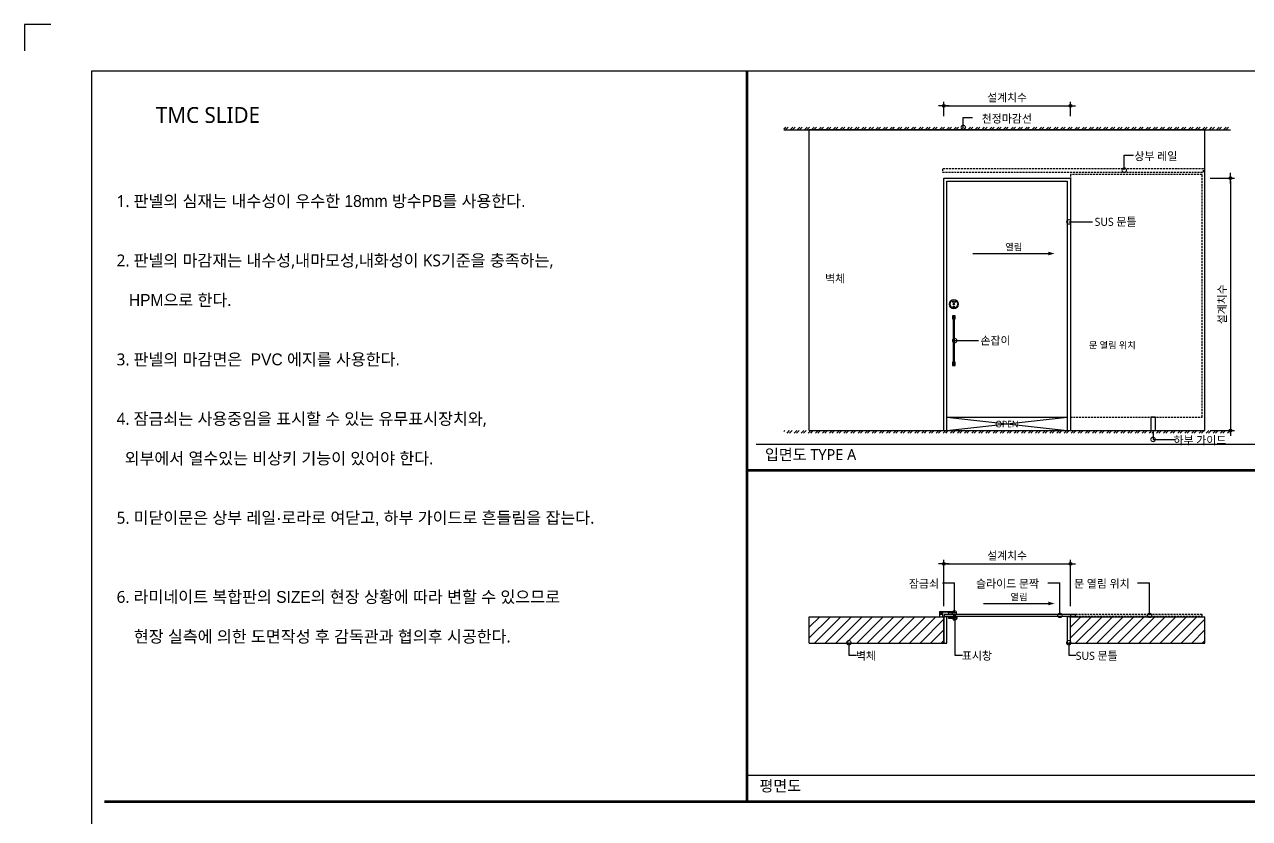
# Model space of a CAD drawing. Extents: x -256 to 8104, y -176 to 5714.
# Drawn here: x -256 to 4389, y 2705 to 5714 of the extents above; entities that cross this region are included whole.
import ezdxf
from ezdxf.enums import TextEntityAlignment as Align

# ---------------------------------------------------------------- set-up
doc = ezdxf.new("R2010")
doc.units = 0
doc.header["$LTSCALE"] = 30
doc.linetypes.add('HIDDEN', pattern=[0.375, 0.25, -0.125])
doc.layers.get('0').update_dxf_attribs({"linetype": 'CONTINUOUS'})
doc.layers.get('DEFPOINTS').update_dxf_attribs({"linetype": 'CONTINUOUS'})
for name, color, linetype in [('0_toilet', 6, 'CONTINUOUS'), ('DIM', 7, 'CONTINUOUS'), ('HAT', 8, 'CONTINUOUS'), ('HID', 9, 'HIDDEN'), ('jac text', 7, 'CONTINUOUS'), ('TIT', 3, 'CONTINUOUS'), ('문자', 3, 'CONTINUOUS'), ('부자재', 4, 'CONTINUOUS'), ('잠금쇠(회전형)', 4, 'CONTINUOUS'), ('치수', 1, 'CONTINUOUS'), ('판넬', 2, 'CONTINUOUS'), ('해치', 8, 'CONTINUOUS')]:
    doc.layers.add(name, color=color, linetype=linetype)
doc.styles.add('HDW', font='gulim.ttc')
doc.styles.add('돋움', font='malgun.ttf')
doc.dimstyles.new('10', dxfattribs={"dimscale": 10, "dimtxt": 3, "dimasz": 1, "dimexe": 1.5, "dimexo": 2, "dimgap": 1, "dimtad": 1, "dimdec": 0, "dimlunit": 6, "dimtxsty": '돋움', "dimblk": 'DIMDOT', "dimcen": -1, "dimdle": 1.5, "dimclrt": 3, "dimazin": 3, "dimtfac": 1, "dimtdec": 0, "dimtix": 1, "dimtmove": 2, "dimatfit": 3, "dimldrblk": 'DIMDOT', "dimarcsym": 0})

# ---------------------------------------------------------------- blocks, each defined once
blk = doc.blocks.new('_DOTSMALL')
at = {"color": 0, "linetype": 'ByBlock', "const_width": 0.5}
blk.add_lwpolyline([(-0.0625, 0, 1), (0.0625, 0, 1)], format="xyb", close=True, dxfattribs=at)
blk = doc.blocks.new('A$C63EC304E')
at = {"layer": '치수', "color": 1, "xscale": 2.5, "yscale": 2.5, "zscale": 2.5, "rotation": 234.3098741996962}
blk.add_blockref('_DOTSMALL', (0.31, 0.31), dxfattribs=at)
blk = doc.blocks.new('A$C2BC9653E')
at = {"layer": '치수', "xscale": 0.3333333333333333, "yscale": 0.3333333333333333, "zscale": 0.3333333333333333}
blk.add_blockref('A$C63EC304E', (0, 0), dxfattribs=at)
blk = doc.blocks.new('A$C7FC71301')
at = {"layer": '치수', "rotation": 180}
blk.add_blockref('A$C2BC9653E', (0.21, 0.21), dxfattribs=at)
blk = doc.blocks.new('A$C4A20372B')
at = {"layer": '치수'}
blk.add_blockref('A$C7FC71301', (0, 0), dxfattribs=at)
blk = doc.blocks.new('A$C566469F5')
at = {"layer": '치수'}
blk.add_blockref('A$C4A20372B', (0, 0), dxfattribs=at)
blk = doc.blocks.new('A$C7E317CD4')
at = {"layer": '해치', "xscale": 2, "yscale": 2, "zscale": 2}
blk.add_blockref('A$C566469F5', (0, 0), dxfattribs=at)
blk = doc.blocks.new('A$C601D7F27')
at = {"layer": '치수'}
blk.add_blockref('A$C7E317CD4', (0, 0), dxfattribs=at)
blk = doc.blocks.new('A$C38802C08')
at = {"layer": '치수'}
blk.add_blockref('A$C601D7F27', (0, 0), dxfattribs=at)
blk = doc.blocks.new('DIMDOT')
at = {"linetype": 'Continuous'}
blk.add_line((-2, 0), (2, 0), dxfattribs=at)
for radius in [0.5, 0.25]:
    blk.add_circle((0, 0), radius, dxfattribs=at)
blk = doc.blocks.new('*D21')
at = {"layer": 'DEFPOINTS', "color": 0}
for p in [(3710.2, 5406.3), (3230.2, 5346.3), (3710.2, 5346.3)]:
    blk.add_point(p, dxfattribs=at)
at = {"layer": 'DIM', "color": 0, "lineweight": -2}
for p, q in [((3230.2, 5366.3), (3230.2, 5421.3)), ((3240.2, 5406.3), (3700.2, 5406.3)), ((3710.2, 5366.3), (3710.2, 5421.3))]:
    blk.add_line(p, q, dxfattribs=at)
at = {"layer": 'DIM', "color": 0, "lineweight": -2, "xscale": 10, "yscale": 10, "zscale": 10, "rotation": 180}
blk.add_blockref('DIMDOT', (3230.2, 5406.3), dxfattribs=at)
at = {"layer": 'DIM', "color": 0, "lineweight": -2, "xscale": 10, "yscale": 10, "zscale": 10}
blk.add_blockref('DIMDOT', (3710.2, 5406.3), dxfattribs=at)
at = {"layer": 'DIM', "color": 3, "insert": (3470.2, 5435.9), "char_height": 30, "attachment_point": 5, "style": '돋움'}
blk.add_mtext('설계치수', dxfattribs=at)
blk = doc.blocks.new('*D22')
at = {"layer": 'DEFPOINTS', "color": 0}
for p in [(4220.2, 5132), (4220.2, 4176), (4317.1, 4176)]:
    blk.add_point(p, dxfattribs=at)
at = {"layer": 'DIM', "color": 0, "lineweight": -2}
for p, q in [((4240.2, 5132), (4332.1, 5132)), ((4317.1, 5122), (4317.1, 4186)), ((4240.2, 4176), (4332.1, 4176))]:
    blk.add_line(p, q, dxfattribs=at)
at = {"layer": 'DIM', "color": 0, "lineweight": -2, "xscale": 10, "yscale": 10, "zscale": 10}
for p, rotation in [((4317.1, 5132), 90), ((4317.1, 4176), 270)]:
    blk.add_blockref('DIMDOT', p, dxfattribs=dict(at, rotation=rotation))
at = {"layer": 'DIM', "color": 3, "insert": (4287.5, 4654), "char_height": 30, "attachment_point": 5, "rotation": 90, "style": '돋움'}
blk.add_mtext('설계치수', dxfattribs=at)
blk = doc.blocks.new('*D23')
at = {"layer": 'DEFPOINTS', "color": 0}
for p in [(3710.2, 3670.1), (3230.2, 3490.1), (3710.2, 3490.1)]:
    blk.add_point(p, dxfattribs=at)
at = {"layer": 'DIM', "color": 0, "lineweight": -2}
for p, q in [((3230.2, 3510.1), (3230.2, 3685.1)), ((3240.2, 3670.1), (3700.2, 3670.1)), ((3710.2, 3510.1), (3710.2, 3685.1))]:
    blk.add_line(p, q, dxfattribs=at)
at = {"layer": 'DIM', "color": 0, "lineweight": -2, "xscale": 10, "yscale": 10, "zscale": 10, "rotation": 180}
blk.add_blockref('DIMDOT', (3230.2, 3670.1), dxfattribs=at)
at = {"layer": 'DIM', "color": 0, "lineweight": -2, "xscale": 10, "yscale": 10, "zscale": 10}
blk.add_blockref('DIMDOT', (3710.2, 3670.1), dxfattribs=at)
at = {"layer": 'DIM', "color": 3, "insert": (3470.2, 3699.7), "char_height": 30, "attachment_point": 5, "style": '돋움'}
blk.add_mtext('설계치수', dxfattribs=at)
blk = doc.blocks.new('SLIDE_04')
at = {"layer": 'HAT'}
h = blk.add_hatch(dxfattribs=at)
h.set_pattern_fill('ANSI32', color=256, scale=2, style=0)
h.set_pattern_definition([(45, (-8615.85, -317.24), (-13.470384, 13.470384), []), (45, (-8606.87, -317.24), (-13.470384, 13.470384), [])])
h.paths.add_polyline_path([(2623.5, 5325.7), (4317.1, 5325.7), (4317.1, 5315.7), (2623.5, 5315.7)])
h = blk.add_hatch(dxfattribs=at)
h.set_pattern_fill('ANSI32', color=256, scale=2, style=0)
h.set_pattern_definition([(45, (-8615.85, -135.26), (-13.470384, 13.470384), []), (45, (-8606.87, -135.26), (-13.470384, 13.470384), [])])
h.paths.add_polyline_path([(2623.5, 4165.5), (4317.1, 4165.5), (4317.1, 4175.5), (2623.5, 4175.5)])
at = {"color": 2}
for p, q in [((-255.9, 5714.2), (-255.9, 5614.2)), ((-255.9, 5714.2), (-255.9, 5614.2)), ((-255.9, 5714.2), (-255.9, 5614.2)), ((-155.9, 5714.2), (-255.9, 5714.2)), ((-255.9, 5714.2), (-255.9, 5614.2)), ((2623.5, 5315.7), (4317.1, 5315.7))]:
    blk.add_line(p, q, dxfattribs=at)
for p, q in [((2720.2, 4176), (2720.2, 5315.7)), ((4220.2, 4176), (4220.2, 5315.7)), ((2720.2, 4176), (4220.2, 4176)), ((2720.2, 3470.1), (3230.2, 3470.1)), ((2720.2, 3370.1), (2720.2, 3470.1)), ((3230.2, 3370.1), (3230.2, 3470.1)), ((3710.2, 3470.1), (4220.2, 3470.1)), ((3710.2, 3370.1), (3710.2, 3470.1)), ((4220.2, 3370.1), (4220.2, 3470.1)), ((2720.2, 3370.1), (3230.2, 3370.1)), ((3710.2, 3370.1), (4220.2, 3370.1))]:
    blk.add_line(p, q)
at = {"color": 8}
for p, q in [((2518.8, 4124.2), (5866.6, 4124.2)), ((2484.2, 2869.2), (4446.7, 2869.2))]:
    blk.add_line(p, q, dxfattribs=at)
at = {"color": 2}
for points in [[(-0.7, 5538.4), (7251.6, 5538.4), (7251.6, 0.1), (-0.7, 0.1)], [(-0.7, 5538.4), (7251.6, 5538.4), (7251.6, 0.1), (-0.7, 0.1)], [(-0.7, 5538.4), (7981.2, 5538.4), (7981.2, 0.1), (-0.7, 0.1)]]:
    blk.add_lwpolyline(points, close=True, dxfattribs=at)
at = {"color": 8, "const_width": 10}
for points in [[(2484.2, 2769.2), (2484.2, 5538.4)], [(2484.2, 4024.2), (5832, 4024.2)], [(47.4, 2769.2), (5832, 2769.2)]]:
    blk.add_lwpolyline(points, dxfattribs=at)
at = {"layer": '0_toilet'}
blk.add_lwpolyline([(3231, 3472.1), (3730.2, 3472.1), (3730.2, 3478.1), (3231, 3478.1)], close=True, dxfattribs=at)
at = {"layer": 'HID'}
for points in [[(3225.2, 5155), (4214.5, 5155), (4214.5, 5167), (3225.2, 5167)], [(3710.2, 4226), (4209.5, 4226), (4209.5, 5146.3), (3710.2, 5146.3)], [(3710.2, 3472.1), (4209.5, 3472.1), (4209.5, 3478.1), (3710.2, 3478.1)]]:
    blk.add_lwpolyline(points, close=True, dxfattribs=at)
at = {"layer": '부자재', "color": 3}
blk.add_line((4220.2, 5315.7), (2720.2, 5315.7), dxfattribs=at)
blk.add_line((4220.2, 5315.7), (2720.2, 5315.7), dxfattribs=at)
at = {"layer": '부자재'}
for points in [[(3263.2, 4598.3), (3273.2, 4598.3), (3273.2, 4610.3), (3263.2, 4610.3)], [(3265.2, 4426.3), (3271.2, 4426.3), (3271.2, 4606.3), (3265.2, 4606.3)], [(3263.2, 4422.3), (3273.2, 4422.3), (3273.2, 4434.3), (3263.2, 4434.3)], [(4014.8, 4176), (4032.8, 4176), (4032.8, 4226), (4014.8, 4226)], [(3265.2, 3458.1), (3271.2, 3458.1), (3271.2, 3472.1), (3265.2, 3472.1)]]:
    blk.add_lwpolyline(points, close=True, dxfattribs=at)
at = {"layer": '잠금쇠(회전형)', "linetype": 'Continuous', "lineweight": 15}
for p, q in [((3261.7, 4664.7), (3265.3, 4660.7)), ((3264.9, 4645.5), (3264.5, 4644.3)), ((3266.8, 4657), (3266.8, 4651.2)), ((3269.5, 4656.9), (3269.5, 4651.2)), ((3275.3, 4664.7), (3271.7, 4660.7)), ((3272.1, 4645.5), (3272.5, 4644.3)), ((3214.5, 3489.2), (3214.5, 3486.7)), ((3214.5, 3486.7), (3217.7, 3486.7)), ((3214.5, 3485.1), (3214.5, 3478.1)), ((3214.9, 3485.1), (3214.5, 3485.1)), ((3214.9, 3480.1), (3214.9, 3485.1)), ((3214.9, 3485.1), (3215.3, 3485.1)), ((3216.8, 3489.7), (3215, 3489.7)), ((3215, 3485.6), (3215.3, 3485.6)), ((3215.3, 3485.1), (3215.3, 3485.6)), ((3215.3, 3485.6), (3217.2, 3485.6)), ((3215.3, 3485.1), (3215.3, 3480.5)), ((3217.2, 3485.1), (3215.3, 3485.1)), ((3215.5, 3484.6), (3217.2, 3484.6)), ((3215.5, 3480.6), (3215.5, 3484.6)), ((3216, 3484.1), (3215.5, 3484.6)), ((3216, 3484.1), (3216, 3480.6)), ((3217.2, 3484.1), (3216, 3484.1)), ((3217.2, 3485.1), (3217.2, 3485.6)), ((3217.2, 3485.6), (3218.2, 3485.6)), ((3217.2, 3484.6), (3217.2, 3485.1)), ((3217.7, 3485.1), (3217.2, 3485.1)), ((3217.2, 3484.6), (3217.2, 3484.1)), ((3217.2, 3484.6), (3217.7, 3484.6)), ((3218.2, 3484.1), (3217.2, 3484.1)), ((3217.7, 3486.7), (3217.7, 3486.7)), ((3217.7, 3485.1), (3217.7, 3484.6)), ((3218.2, 3485.1), (3217.7, 3485.1)), ((3217.7, 3484.6), (3218.2, 3484.6)), ((3218.2, 3486.2), (3218.2, 3483.3)), ((3243.2, 3489.5), (3220.7, 3489.5)), ((3243.2, 3489.5), (3220.7, 3489.5)), ((3220.7, 3489.5), (3220.7, 3489.5)), ((3220.7, 3489.2), (3264.7, 3489.2)), ((3220.7, 3488.7), (3220.7, 3489.2)), ((3220.7, 3488.7), (3220.7, 3487.2)), ((3264.7, 3488.7), (3220.7, 3488.7)), ((3247.2, 3487.2), (3220.7, 3487.2)), ((3223.2, 3483.3), (3223.2, 3486.2)), ((3223.2, 3485.6), (3224.2, 3485.6)), ((3223.7, 3485.1), (3223.2, 3485.1)), ((3223.2, 3484.6), (3223.7, 3484.6)), ((3224.2, 3484.1), (3223.2, 3484.1)), ((3223.7, 3486.7), (3231, 3486.7)), ((3224.2, 3485.1), (3223.7, 3485.1)), ((3223.7, 3484.6), (3223.7, 3485.1)), ((3223.7, 3484.6), (3224.2, 3484.6)), ((3224.2, 3485.6), (3224.2, 3485.1)), ((3224.2, 3485.6), (3226.1, 3485.6)), ((3226.1, 3485.1), (3224.2, 3485.1)), ((3224.2, 3485.1), (3224.2, 3484.6)), ((3224.2, 3484.6), (3226, 3484.6)), ((3224.2, 3484.6), (3224.2, 3484.1)), ((3225.5, 3484.1), (3224.2, 3484.1)), ((3226, 3484.6), (3225.5, 3484.1)), ((3225.5, 3480.6), (3225.5, 3484.1)), ((3226, 3484.6), (3226, 3480.6)), ((3226.1, 3485.6), (3226.1, 3485.1)), ((3226.1, 3485.6), (3226.5, 3485.6)), ((3226.1, 3480.5), (3226.1, 3485.1)), ((3226.1, 3485.1), (3226.6, 3485.1)), ((3226.6, 3485.1), (3226.6, 3480.1)), ((3227, 3485.1), (3226.6, 3485.1)), ((3227, 3478.1), (3227, 3485.1)), ((3233, 3486.7), (3245.9, 3486.7)), ((3243.2, 3489.5), (3243.2, 3489.5)), ((3245.9, 3486.7), (3245.9, 3486.7)), ((3270.5, 3489.7), (3247.1, 3489.7)), ((3247.5, 3485.1), (3247.5, 3480.2)), ((3248.8, 3485.7), (3248.8, 3485.9)), ((3278.5, 3485.2), (3248.9, 3485.2)), ((3249.6, 3485.7), (3249.6, 3486.2)), ((3249.6, 3486.2), (3264.7, 3486.2)), ((3249.6, 3485.7), (3278, 3485.7)), ((3264.7, 3489.2), (3264.7, 3488.7)), ((3264.7, 3486.2), (3264.7, 3488.7)), ((3264.7, 3485.7), (3264.7, 3486.2)), ((3264.7, 3486.2), (3271, 3486.2)), ((3271, 3486.2), (3271, 3489.2)), ((3278.5, 3480.2), (3278.5, 3485.2)), ((3214.5, 3478.1), (3227, 3478.1)), ((3226.6, 3480.1), (3214.9, 3480.1)), ((3215.3, 3480.5), (3215.5, 3480.6)), ((3215.5, 3480.6), (3215.5, 3480.6)), ((3215.5, 3480.6), (3225.9, 3480.6)), ((3216.5, 3483.1), (3216.5, 3481.6)), ((3223.6, 3483.1), (3216.5, 3483.1)), ((3216.5, 3481.6), (3223.6, 3481.6)), ((3216.7, 3483.3), (3223.4, 3483.3)), ((3223.4, 3481.3), (3216.7, 3481.3)), ((3223.4, 3483.3), (3224.7, 3483.3)), ((3224.7, 3481.3), (3223.4, 3481.3)), ((3225, 3483.1), (3223.6, 3483.1)), ((3223.6, 3481.6), (3225, 3481.6)), ((3225, 3481.6), (3225, 3483.1)), ((3225.9, 3480.6), (3226, 3480.6)), ((3226, 3480.6), (3226.1, 3480.5)), ((3247.2, 3468.1), (3247.2, 3467.1)), ((3278.7, 3468.1), (3247.2, 3468.1)), ((3278.7, 3467.1), (3247.2, 3467.1)), ((3247.2, 3466.1), (3247.2, 3464.5)), ((3278.7, 3466.1), (3247.2, 3466.1)), ((3247.2, 3464.5), (3263, 3464.5)), ((3278.5, 3480.2), (3247.5, 3480.2)), ((3247.5, 3480.1), (3247.5, 3478.3)), ((3247.5, 3480.1), (3278.5, 3480.1)), ((3247.5, 3478.3), (3278.5, 3478.3)), ((3278.2, 3478.1), (3247.7, 3478.1)), ((3278.2, 3466.6), (3247.7, 3466.6)), ((3278.2, 3466.6), (3247.7, 3466.6)), ((3263, 3464), (3247.7, 3464)), ((3278, 3472), (3247.9, 3472)), ((3248.1, 3472.1), (3263, 3472.1)), ((3250.8, 3463.8), (3275.1, 3463.8)), ((3250.8, 3463.8), (3263, 3463.8)), ((3274.8, 3463.7), (3251.1, 3463.7)), ((3255.2, 3480.2), (3255.2, 3480.1)), ((3257.3, 3463.6), (3257.4, 3463.6)), ((3257.4, 3463.6), (3268.5, 3463.6)), ((3260.3, 3463.5), (3260.3, 3463.6)), ((3260.8, 3463.3), (3265.1, 3463.3)), ((3260.8, 3463.3), (3265.1, 3463.3)), ((3261.1, 3463.6), (3261.1, 3463.5)), ((3261.1, 3463.5), (3264.8, 3463.5)), ((3264.7, 3463.3), (3261.2, 3463.3)), ((3263, 3472.1), (3277.9, 3472.1)), ((3263, 3464.5), (3278.7, 3464.5)), ((3278.3, 3464), (3263, 3464)), ((3263, 3463.8), (3275.1, 3463.8)), ((3264.8, 3463.5), (3264.8, 3463.6)), ((3265.7, 3463.6), (3265.7, 3463.5)), ((3268.5, 3463.6), (3268.7, 3463.6)), ((3270.7, 3480.1), (3270.7, 3480.2)), ((3275.4, 3480.1), (3275.4, 3480.2)), ((3277.4, 3480.1), (3277.4, 3480.2)), ((3277.5, 3480.1), (3277.5, 3480.2)), ((3278.5, 3478.3), (3278.5, 3480.1)), ((3278.7, 3467.1), (3278.7, 3468.1)), ((3278.7, 3464.5), (3278.7, 3466.1))]:
    blk.add_line(p, q, dxfattribs=at)
at = {"layer": '잠금쇠(회전형)', "linetype": 'Continuous', "lineweight": 15, "flags": 128}
for points in [[(3220.7, 3489.5), (3220.1, 3489.5), (3219.4, 3489.5), (3218.8, 3489.5), (3218.3, 3489.6), (3217.8, 3489.6), (3217.4, 3489.6), (3217.1, 3489.6), (3216.9, 3489.7), (3216.8, 3489.7), (3216.8, 3489.7)], [(3257.3, 3463.5), (3257.1, 3463.5), (3257, 3463.6), (3257, 3463.6), (3257.2, 3463.6), (3257.3, 3463.6)], [(3261.2, 3463.3), (3261.2, 3463.3), (3261.2, 3463.4), (3261.2, 3463.4), (3261.2, 3463.4), (3261.2, 3463.4), (3261.2, 3463.4), (3261.1, 3463.4), (3261.1, 3463.5)], [(3264.7, 3463.3), (3264.7, 3463.3), (3264.7, 3463.4), (3264.7, 3463.4), (3264.8, 3463.4), (3264.8, 3463.4), (3264.8, 3463.4), (3264.8, 3463.4), (3264.8, 3463.5)], [(3268.7, 3463.6), (3268.8, 3463.6), (3268.9, 3463.6), (3268.9, 3463.6), (3268.8, 3463.5), (3268.6, 3463.5)]]:
    blk.add_lwpolyline(points, dxfattribs=at)
at = {"layer": '잠금쇠(회전형)'}
blk.add_lwpolyline([(3214.5, 3470.1), (3227, 3470.1), (3227, 3478.1), (3214.5, 3478.1)], close=True, dxfattribs=at)
at = {"layer": '잠금쇠(회전형)', "linetype": 'Continuous', "lineweight": 15}
for radius in [17.6, 14.1, 3.21]:
    blk.add_circle((3268.2, 4654.1), radius, dxfattribs=at)
for centre, radius, start, end in [((3268.5, 4652.3), 14.1, 61.0478, 118.9522), ((3265.8, 4645.2), 0.98, 72.2332, 160.8571), ((3268.5, 4654.7), 6.81, 61.8696, 118.1304), ((3268.5, 4653.5), 7.75, 252.2332, 287.7668), ((3271.2, 4645.2), 0.98, 19.1429, 107.7668), ((3265.4, 4644), 0.98, 160.8571, 255.4685), ((3268.5, 4655.8), 13.2, 255.4685, 284.5315), ((3271.6, 4644), 0.98, 284.5315, 19.1429), ((3215, 3489.2), 0.5, 90, 180), ((3220.7, 3535.1), 46.4, 262.2082, 269.9516), ((3220.8, 3447.2), 39.9, 90.0704, 99.0775), ((3215, 3485.1), 0.5, 90, 180), ((3215.3, 3485.1), 0.485, 91.9622, 181.8362), ((3220.7, 3528.1), 38.9, 261.4299, 269.9411), ((3217.2, 3485.1), 0.5, 0, 90), ((3217.2, 3484.6), 0.5, 270, 0), ((3220.7, 3446.4), 40.4, 85.7371, 94.238), ((3217.7, 3486.2), 0.5, 0.4364, 88.0475), ((3220.7, 3458.6), 27.7, 84.8219, 95.1479), ((3223.7, 3486.2), 0.5, 89.9688, 179.9724), ((3224.2, 3485.1), 0.5, 90, 180), ((3224.2, 3484.6), 0.5, 180, 270), ((3226.1, 3485.1), 0.485, 358.1638, 88.0378), ((3226.5, 3485.1), 0.5, 0, 90), ((3232, 3447.4), 39.3, 88.5426, 91.4397), ((3243.2, 3529.1), 39.6, 270.014, 275.6703), ((3238.5, 3507.7), 22.3, 289.4853, 292.988), ((3245.9, 3485.1), 1.56, 359.595, 89.9503), ((3247.2, 3485.6), 1.54, 8.6008, 92.9035), ((3269.4, 3437.4), 52.5, 113.1385, 114.7084), ((3249.6, 3485), 1.18, 89.4884, 132.259), ((3250.5, 3485.8), 1.69, 184.5827, 202.3275), ((3249.5, 3485.1), 0.588, 82.6337, 171.8516), ((3264.7, 3528), 38.8, 270.0516, 278.5774), ((3264.7, 3535.1), 46.3, 270.0429, 277.7974), ((3270.5, 3489.2), 0.5, 0, 90), ((3271.5, 3486.2), 0.5, 180, 270), ((3278, 3485.2), 0.5, 0, 90), ((3215.6, 3479.8), 0.816, 110.8265, 158.264), ((3216.7, 3483.1), 0.25, 90, 180), ((3216.7, 3481.6), 0.25, 180, 270), ((3224.7, 3483.1), 0.25, 0, 90), ((3224.7, 3481.6), 0.25, 270, 0), ((3225.8, 3479.8), 0.816, 21.736, 69.1735), ((3258.2, 3468.1), 11, 159.2996, 180), ((3247.2, 3466.6), 0.5, 0, 90), ((3247.2, 3466.6), 0.5, 270, 0), ((3247.7, 3464.5), 0.5, 180, 264.5584), ((3247.7, 3478.3), 0.25, 180, 270), ((3263, 3624.6), 161.3, 264.5584, 265.686), ((3248.1, 3471.9), 0.15, 90, 159.2996), ((3250.8, 3463.9), 0.125, 265.686, 270), ((3251.1, 3463.9), 0.125, 235.4626, 265.7969), ((3263, 3624.8), 161.5, 265.7969, 269.2276), ((3257.2, 3461.8), 1.78, 88.6382, 96.0273), ((3263.2, 3544.2), 80.9, 265.7789, 267.8287), ((3263.3, 3544.3), 80.8, 266.5383, 267.829), ((3260.1, 3463.5), 0.114, 281.5317, 6.6087), ((3261.2, 3494.1), 30.7, 268.0585, 270.0013), ((3261.1, 3486), 22.6, 267.7351, 270.0014), ((3264.7, 3493.8), 30.5, 269.9897, 271.9505), ((3264.8, 3485.8), 22.4, 269.9881, 272.2754), ((3263, 3624.8), 161.5, 270.7724, 274.2031), ((3262.6, 3544.3), 80.8, 272.171, 273.4617), ((3265.8, 3463.5), 0.114, 173.3913, 258.4683), ((3262.7, 3544.2), 80.9, 272.1713, 274.2211), ((3268.6, 3463.6), 0.0882, 204.5731, 265.3621), ((3268.7, 3462.4), 1.13, 83.0858, 90.7191), ((3274.8, 3463.9), 0.125, 274.2031, 304.5374), ((3263, 3624.6), 161.3, 274.314, 275.4416), ((3275.1, 3463.9), 0.125, 270, 274.314), ((3277.9, 3471.9), 0.15, 20.7004, 90), ((3267.7, 3468.1), 11, 0, 20.7004), ((3278.2, 3478.3), 0.25, 270, 0), ((3278.7, 3466.6), 0.5, 90, 180), ((3278.7, 3466.6), 0.5, 180, 270), ((3278.2, 3464.5), 0.5, 275.4416, 0)]:
    blk.add_arc(centre, radius, start, end, dxfattribs=at)
at = {"layer": '치수'}
for p, q in [((3303.9, 5324.3), (3303.9, 5361.5)), ((3303.9, 5361.5), (3339, 5361.5)), ((3914.5, 5163), (3914.5, 5219.6)), ((3914.5, 5219.6), (3949.6, 5219.6)), ((3704.2, 4966.3), (3794.2, 4966.3)), ((3340.2, 4846.3), (3630.2, 4846.3)), ((3271.2, 4516.3), (3361.2, 4516.3)), ((3242.2, 4176), (3698.2, 4226)), ((3242.2, 4226), (3697.5, 4176)), ((4023.8, 4176), (4023.8, 4141.7)), ((4023.8, 4141.7), (4107.9, 4141.7)), ((3225.2, 3598.1), (3270.2, 3598.1)), ((3270.2, 3486.9), (3270.2, 3598.1)), ((3625.2, 3598.1), (3670.2, 3598.1)), ((3670.2, 3477.2), (3670.2, 3598.1)), ((3965.2, 3598.1), (4010.2, 3598.1)), ((4010.2, 3477.2), (4010.2, 3598.1)), ((3380.2, 3520.1), (3630.2, 3520.1)), ((3272.2, 3467.1), (3272.2, 3324.5)), ((2870.2, 3372.5), (2870.2, 3324.5)), ((3704.2, 3372.5), (3704.2, 3324.5)), ((2870.2, 3324.5), (2898.7, 3324.5)), ((3272.2, 3324.5), (3300.7, 3324.5)), ((3704.2, 3324.5), (3732.7, 3324.5))]:
    blk.add_line(p, q, dxfattribs=at)
for points in [[(3650.2, 4846.3), (3626.2, 4853.3), (3626.2, 4839.3)], [(3650.2, 3520.1), (3626.2, 3527.1), (3626.2, 3513.1)]]:
    blk.add_solid(points, dxfattribs=at)
at = {"layer": '판넬'}
blk.add_line((3242.2, 4226), (3698.2, 4226), dxfattribs=at)
at = {"layer": '해치'}
for p, q in [((2720.2, 3430.1), (2760.2, 3470.1)), ((2720.2, 3390.1), (2800.2, 3470.1)), ((2740.2, 3370.1), (2840.2, 3470.1)), ((2780.2, 3370.1), (2880.2, 3470.1)), ((2820.2, 3370.1), (2920.2, 3470.1)), ((2860.2, 3370.1), (2960.2, 3470.1)), ((2900.2, 3370.1), (3000.2, 3470.1)), ((2940.2, 3370.1), (3040.2, 3470.1)), ((2980.2, 3370.1), (3080.2, 3470.1)), ((3020.2, 3370.1), (3120.2, 3470.1)), ((3060.2, 3370.1), (3160.2, 3470.1)), ((3100.2, 3370.1), (3200.2, 3470.1)), ((3140.2, 3370.1), (3230.2, 3460.1)), ((3710.2, 3430.1), (3750.2, 3470.1)), ((3710.2, 3390.1), (3790.2, 3470.1)), ((3730.2, 3370.1), (3830.2, 3470.1)), ((3770.2, 3370.1), (3870.2, 3470.1)), ((3810.2, 3370.1), (3910.2, 3470.1)), ((3850.2, 3370.1), (3950.2, 3470.1)), ((3890.2, 3370.1), (3990.2, 3470.1)), ((3930.2, 3370.1), (4030.2, 3470.1)), ((3970.2, 3370.1), (4070.2, 3470.1)), ((4010.2, 3370.1), (4110.2, 3470.1)), ((4050.2, 3370.1), (4150.2, 3470.1)), ((4090.2, 3370.1), (4190.2, 3470.1)), ((4130.2, 3370.1), (4220.2, 3460.1)), ((3180.2, 3370.1), (3230.2, 3420.1)), ((4170.2, 3370.1), (4220.2, 3420.1)), ((3220.2, 3370.1), (3230.2, 3380.1)), ((4210.2, 3370.1), (4220.2, 3380.1))]:
    blk.add_line(p, q, dxfattribs=at)
at = {"layer": '해치', "color": 3}
for points in [[(3230.2, 4176), (3230.2, 5132), (3710.2, 5132), (3710.2, 4176)], [(3242.2, 4176), (3242.2, 5120), (3698.2, 5120), (3698.2, 4176)]]:
    blk.add_lwpolyline(points, dxfattribs=at)
for points in [[(3230.2, 3370.1), (3242.2, 3370.1), (3242.2, 3470.1), (3230.2, 3470.1)], [(3698.2, 3370.1), (3710.2, 3370.1), (3710.2, 3470.1), (3698.2, 3470.1)]]:
    blk.add_lwpolyline(points, close=True, dxfattribs=at)
at = {"layer": '해치', "xscale": -20, "yscale": 20, "zscale": 20, "rotation": 180}
blk.add_blockref('A$C38802C08', (3299.7, 5328.3), dxfattribs=at)
at = {"layer": '해치', "yscale": 20}
for p, xscale, rotation in [((3910.2, 5166.9), -20, 180), ((3266.1, 3488.9), 20, 269.9777130656439), ((3666.1, 3479.2), 20, 269.9777130656439), ((4006.1, 3479.2), 20, 269.9777130656439), ((3276.4, 3470.2), -20, 90.01166961505228), ((2874.4, 3375.7), -20, 90.01166961505228), ((3708.4, 3375.7), -20, 90.01166961505228)]:
    blk.add_blockref('A$C38802C08', p, dxfattribs=dict(at, xscale=xscale, rotation=rotation))
for p, xscale in [((3700.1, 4962.1), 20), ((3267.1, 4512.1), 20), ((4028, 4137.6), -20)]:
    blk.add_blockref('A$C38802C08', p, dxfattribs=dict(at, xscale=xscale))
at = {"layer": 'jac text', "insert": (93.3, 3367.2), "char_height": 45, "attachment_point": 7, "style": '돋움'}
blk.add_mtext('1. {\\F굴림;판넬의 심재는 내수성이 우수한 18mm 방수PB를 사용한다.    \\P     \\P}\\P2. {\\F굴림;판넬의 마감재는 내수성},{\\F굴림;내마모성},{\\F굴림;내화성이 }KS{\\F굴림;기준을 충족하는},\\P \\P  {\\F굴림; HPM으로 한다}. \\P\\P\\P3. {\\F굴림;판넬의 마감면은  PVC 에지를 사용한다.\\P\\P}\\P4. {\\F굴림;잠금쇠는 사용중임을 표시할 수 있는 유무표시장치와}, \\P\\P  {\\F굴림;외부에서 열수있는 비상키 기능이 있어야 한다}.\\P\\P\\P5. {\\f굴림|c129|p50;미닫이문은 상부 레일·로라로 여닫고, 하부 가이드로 흔들림을 잡는다}.\\P\\P\\P\\P6. {\\F굴림;라미네이트 복합판의 SIZE의 현장 상황에 따라 변할 수 있으므로 \\P\\P    현장 실측에 의한 도면작성 후 감독관과 협의후 시공한다}. ', dxfattribs=at)
at = {"layer": 'TIT', "style": '돋움'}
for s, height, p in [('TMC SLIDE', 60, (637.4, 5341.4)), ('입면도 TYPE A', 42, (2898.3, 4063.3)), ('평면도', 42, (2689.3, 2808))]:
    blk.add_text(s, height=height, dxfattribs=at).set_placement(p, align=Align.RIGHT)
at = {"layer": '문자', "style": '돋움'}
blk.add_text('천정마감선', height=30.34, dxfattribs=at).set_placement((3469.1, 5358), align=Align.MIDDLE)
for s, height, p in [('상부 레일', 30.34, (3953, 5200)), ('SUS 문틀', 30.34, (3802.2, 4951.3)), ('열림', 25, (3463.1, 4858.3)), ('벽체', 30.34, (2780.2, 4736.3)), ('손잡이', 30.34, (3369.2, 4501.3)), ('문 열림 위치', 25, (3780.2, 4486.3)), ('OPEN', 25, (3425.3, 4187.5)), ('하부 가이드', 30.34, (4101.1, 4123.3)), ('잠금쇠', 30.34, (3097.8, 3579.8)), ('슬라이드 문짝', 30.34, (3352.5, 3579.8)), ('문 열림 위치', 30.34, (3724, 3579.8)), ('열림', 25, (3483.1, 3532.1)), ('벽체', 30.34, (2896.7, 3306.7)), ('표시창', 30.34, (3298.7, 3306.7)), ('SUS 문틀', 30.34, (3730.7, 3306.7))]:
    blk.add_text(s, height=height, dxfattribs=at).set_placement(p)
at = {"layer": '잠금쇠(회전형)', "linetype": 'Continuous', "lineweight": 15, "style": 'HDW', "width": 0.659278}
blk.add_text('사용중', height=2.3, dxfattribs=at).set_placement((3265.4, 4662.6), (3271.5, 4662.6), align=Align.FIT)
at = {"layer": 'DIM'}
for base, p1, p2, picture, middle in [((3710.2, 5406.3), (3230.2, 5346.3), (3710.2, 5346.3), '*D21', (3470.2, 5435.9)), ((3710.2, 3670.1), (3230.2, 3490.1), (3710.2, 3490.1), '*D23', (3470.2, 3699.7))]:
    dim = blk.add_linear_dim(base=base, p1=p1, p2=p2, text='설계치수', dimstyle='10', dxfattribs=at)
    dim.commit()
    dim.dimension.update_dxf_attribs({"geometry": picture, "text_midpoint": middle})
dim = blk.add_linear_dim(base=(4317.1, 4176), p1=(4220.2, 5132), p2=(4220.2, 4176), angle=270, text='설계치수', dimstyle='10', dxfattribs=at)
dim.commit()
dim.dimension.update_dxf_attribs({"geometry": '*D22', "text_midpoint": (4287.5, 4654)})

msp = doc.modelspace()

# ---------------------------------------------------------------- block references
msp.add_blockref('SLIDE_04', (0, 0))

doc.saveas('drawing.dxf')
